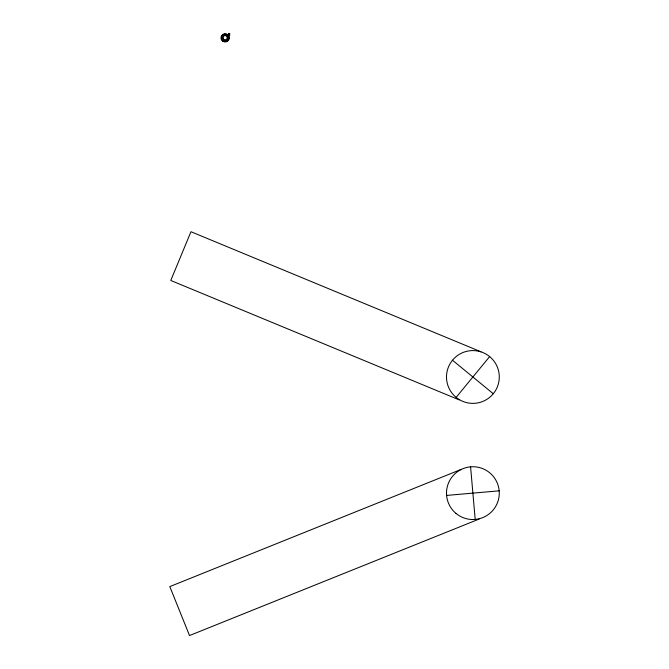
<?xml version="1.0" encoding="UTF-8"?>
<svg xmlns="http://www.w3.org/2000/svg" width="669" height="669" viewBox="0 0 669 669"><rect width="100%" height="100%" fill="white"/><g stroke="black" fill="none" stroke-linecap="round" stroke-linejoin="round"><path stroke-width="1" d="M456.133 397.378A26.4 26.4 0 0 0 498.932 381.297A26.4 26.4 0 0 0 463.6 352.27A26.4 26.4 0 0 0 456.133 397.378L489.641 356.585M228.806 34.311L229.467 34.311L229.467 33.651L228.806 33.651L228.806 34.311L229.467 34.311M229.3 34.144L229.467 33.651M228.806 35.365L229.467 35.365L229.467 34.704L228.806 34.704L228.806 35.365L229.467 35.365M229.3 35.198L229.467 34.704M223.931 35.825A2.341 2.341 0 0 0 223.931 39.881A2.341 2.341 0 0 0 227.452 37.849A2.341 2.341 0 0 0 223.931 35.825L222.844 37.247L223.078 39.028A2.341 2.333 37.5 0 0 224.5 40.115L225.712 40.115A2.341 2.333 -37.5 0 0 227.134 39.028L227.368 37.247L226.273 35.825M226.95 41.052L225.102 41.545L223.254 41.052A3.696 3.696 0 0 1 223.254 34.654A3.696 3.696 0 0 1 228.798 37.849A3.696 3.696 0 0 1 223.254 41.052M461.1 469.437L169.817 586.596L189.511 635.55L479.205 519.027M446.591 495.428L499.183 490.829M228.806 33.651L229.3 33.81M228.806 34.704L229.3 34.872M481.044 351.81L190.958 231.717L170.771 280.47L459.277 399.903M452.487 360.231L493.287 393.74M470.583 466.837L475.191 519.428M229.066 34.127L229.475 34.487L229.066 34.127M229.099 34.755L228.614 34.738L229.099 34.755M227.861 35.089L227.109 35.85A2.835 2.835 0 0 1 227.109 39.856L227.861 40.617A3.905 3.905 0 0 0 227.861 35.089M229.668 33.45L228.606 33.45L228.606 35.566L229.668 35.566L229.668 33.45M455.915 513.349A26.4 26.4 0 0 0 498.882 497.711A26.4 26.4 0 0 0 463.86 468.325A26.4 26.4 0 0 0 455.915 513.349M223.045 41.419A4.114 4.114 0 0 0 229.224 37.849A4.114 4.114 0 0 0 223.045 34.286A4.114 4.114 0 0 0 223.045 41.419"/></g></svg>
